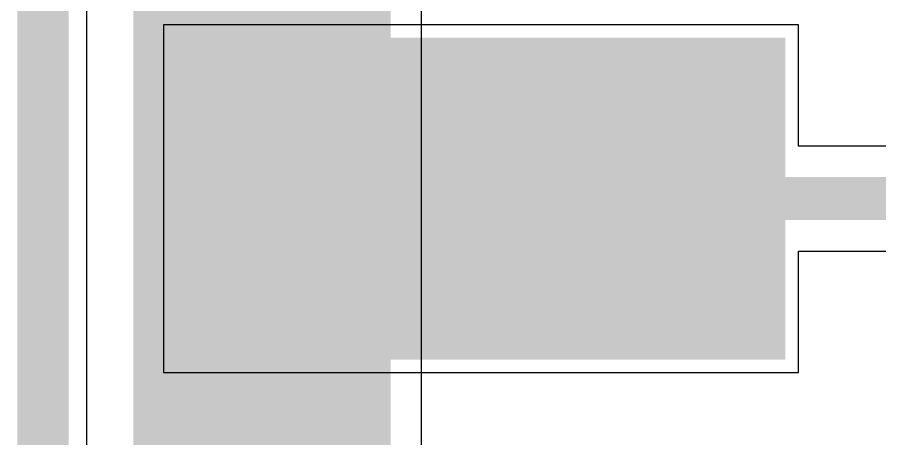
# Model space of a CAD drawing. Header units: inches. Extents: x -48 to 200, y -49 to 27.
# Drawn here: x -0.073 to 0.1279, y 1.2261 to 1.3242 of the extents above; entities that cross this region are included whole.
import ezdxf

# ---------------------------------------------------------------- set-up
doc = ezdxf.new("R2010")
doc.units = ezdxf.units.IN
doc.header["$MEASUREMENT"] = 0
for name, color, linetype in [('Board Outline', 216, 'Continuous'), ('Bottom Layer', 5, 'Continuous'), ('Top Layer', 1, 'Continuous'), ('Top Paste', 8, 'Continuous'), ('Top Solder', 216, 'Continuous')]:
    doc.layers.add(name, color=color, linetype=linetype)

# ---------------------------------------------------------------- blocks, each defined once
blk = doc.blocks.new('ACDC56_41SURKWA_F01_20')
at = {"layer": 'Top Layer'}
blk.add_hatch(color=1, dxfattribs=at).paths.add_polyline_path([(0.44094, -0.38346), (0.30709, -0.38346), (0.30709, -0.31654), (0.44094, -0.31654)])
at = {"layer": 'Top Paste'}
blk.add_hatch(color=8, dxfattribs=at).paths.add_polyline_path([(0.44094, -0.38346), (0.30709, -0.38346), (0.30709, -0.31654), (0.44094, -0.31654)])
at = {"layer": 'Top Solder'}
blk.add_hatch(color=216, dxfattribs=at).paths.add_polyline_path([(0.44494, -0.38746), (0.30309, -0.38746), (0.30309, -0.31254), (0.44494, -0.31254)])

msp = doc.modelspace()

# ---------------------------------------------------------------- hatches: boundary and pattern name
at = {"layer": 'Bottom Layer'}
msp.add_hatch(color=5, dxfattribs=at).paths.add_polyline_path([(-0.046, 0.955), (0.014, 0.955), (0.014, 1.676), (-0.046, 1.676)])

# ---------------------------------------------------------------- linework, layer by layer
at = {"layer": 'Board Outline'}
msp.add_lwpolyline([(-0.067, -0.069, 0.012, 0.012, 0), (-0.067, 1.931, 0.012, 0.012, 0)], format="xyseb", dxfattribs=at)
at = {"layer": 'Bottom Layer'}
msp.add_line((0.02114, 1.04914), (0.02114, 1.60986), dxfattribs=at)
at = {"layer": 'Top Layer'}
for p, q in [((-0.0568, -0.0588), (-0.0568, 1.9208)), ((0.10891, 1.32246), (-0.03894, 1.32246)), ((-0.03894, 1.32246), (-0.03894, 1.24154)), ((0.10891, 1.29424), (0.10891, 1.32246)), ((0.37497, 1.29424), (0.10891, 1.29424)), ((0.10891, 1.24154), (0.10891, 1.26976)), ((0.10891, 1.26976), (0.37539, 1.26976)), ((-0.03894, 1.24154), (0.10891, 1.24154))]:
    msp.add_line(p, q, dxfattribs=at)
msp.add_lwpolyline([(0.02018, 1.282, 0.01, 0.01, 0), (0.38004, 1.282, 0.01, 0.01, 0)], format="xyseb", dxfattribs=at)
msp.add_lwpolyline([(0.01768, 1.282, 0.005, 0.005, 1), (0.02268, 1.282, 0.005, 0.005, 1)], format="xyseb", close=True, dxfattribs=at)

# ---------------------------------------------------------------- block references
at = {"rotation": 180}
msp.add_blockref('ACDC56_41SURKWA_F01_20', (0.409, 0.932), dxfattribs=at)

doc.saveas('drawing.dxf')
